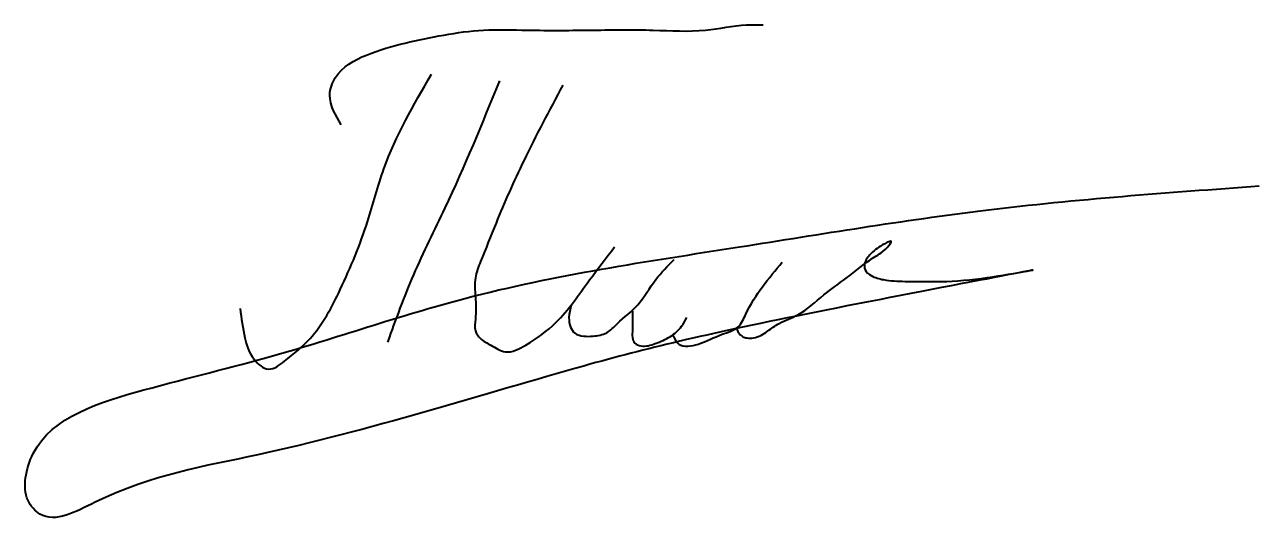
# Model space of a CAD drawing. Header units: millimetres. Extents: x 7.7 to 19.8, y 3.2 to 8.1.
import ezdxf

# ---------------------------------------------------------------- set-up
doc = ezdxf.new("R2010")
doc.units = ezdxf.units.MM

# ---------------------------------------------------------------- blocks, each defined once
blk = doc.blocks.new('Подпись')
at = {"color": 177, "lineweight": 40, "true_color": 0x293189}
for points in [[(3010.934, 804.147), (3010.821, 804.439), (3010.875, 804.61), (3011.182, 804.833), (3011.562, 804.95), (3011.942, 805.03), (3012.332, 805.078), (3012.763, 805.078), (3013.413, 805.078), (3014.001, 805.078), (3014.516, 805.078), (3014.918, 805.129), (3015.082, 805.129)], [(3009.938, 802.339), (3009.986, 802.05), (3010.074, 801.841), (3010.22, 801.742), (3010.374, 801.819), (3010.627, 802.042), (3010.924, 802.526), (3011.191, 803.192), (3011.352, 803.712), (3011.821, 804.644)], [(3011.391, 802.007), (3011.646, 802.669), (3011.956, 803.328), (3012.491, 804.579)], [(3013.111, 804.535), (3012.727, 803.792), (3012.455, 803.179), (3012.303, 802.799), (3012.252, 802.64), (3012.252, 802.453), (3012.252, 802.233), (3012.252, 802.119), (3012.301, 802.042), (3012.404, 801.976), (3012.546, 801.912), (3012.748, 801.978), (3013.043, 802.2), (3013.375, 802.619), (3013.621, 802.944)], [(3014.818, 802.14), (3014.849, 802.088), (3014.883, 802.06), (3014.921, 802.049), (3014.987, 802.049), (3015.123, 802.114), (3015.24, 802.192), (3015.421, 802.276), (3015.678, 802.472), (3015.899, 802.638), (3016.157, 802.832), (3016.3, 802.94), (3016.34, 802.999), (3016.278, 802.976), (3016.146, 802.882), (3016.084, 802.797), (3016.084, 802.718), (3016.144, 802.662), (3016.264, 802.622), (3016.476, 802.605), (3016.678, 802.605), (3016.887, 802.605), (3017.678, 802.707), (3015.504, 802.283), (3013.318, 801.772), (3010.113, 800.898), (3008.515, 800.431), (3007.971, 800.314), (3007.854, 800.448), (3007.83, 800.67), (3007.904, 800.91), (3008.991, 801.536), (3010.257, 801.871), (3012.148, 802.437), (3014.848, 802.944), (3017.269, 803.306), (3019.959, 803.544)], [(3013.193, 802.371), (3013.172, 802.248), (3013.188, 802.155), (3013.23, 802.094), (3013.317, 802.066), (3013.408, 802.066), (3013.543, 802.1), (3013.647, 802.188), (3013.848, 802.375), (3014.026, 802.622), (3014.205, 802.819)], [(3014.194, 802.075), (3014.252, 801.988), (3014.444, 801.988), (3014.677, 802.084), (3014.836, 802.159), (3014.911, 802.283), (3015.269, 802.794)], [(3013.796, 802.313), (3013.796, 802.125), (3013.819, 801.997), (3013.88, 801.97), (3014.019, 801.992), (3014.17, 802.063), (3014.28, 802.163), (3014.33, 802.25)]]:
    blk.add_spline(points, degree=3, dxfattribs=at)

msp = doc.modelspace()

# ---------------------------------------------------------------- block references
at = {"lineweight": 120}
msp.add_blockref('Подпись', (-3000.152, -797.031), dxfattribs=at)

doc.saveas('drawing.dxf')
